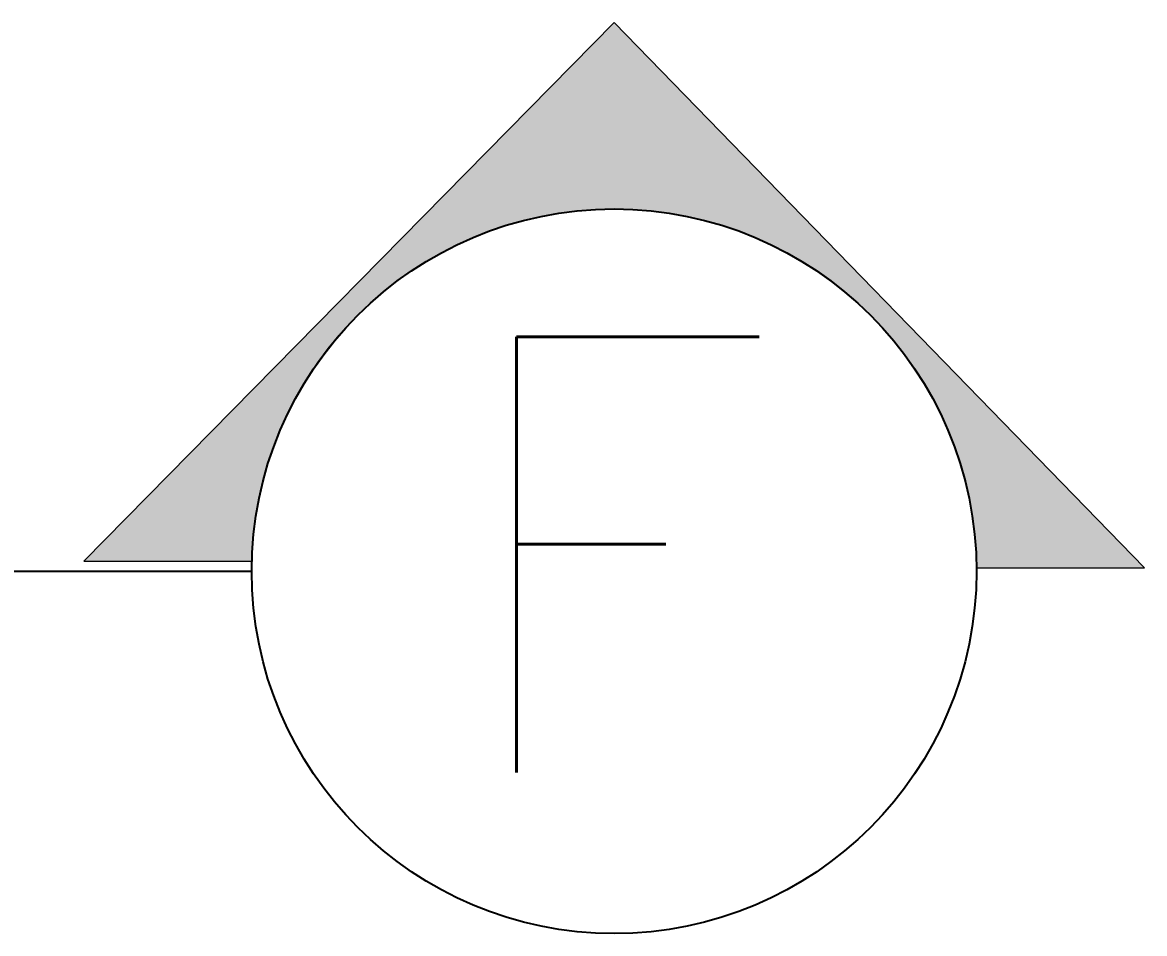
# Model space of a CAD drawing. Header units: millimetres. Extents: x 521 to 1055, y 261 to 520.
# Drawn here: x 714.949 to 716.336, y 286.033 to 287.159 of the extents above; entities that cross this region are included whole.
import ezdxf

# ---------------------------------------------------------------- set-up
doc = ezdxf.new("R2010")
doc.units = ezdxf.units.MM
doc.linetypes.add('DASHDOTX2', pattern=[2, 1, -0.5, 0, -0.5])
doc.layers.add('0.1', color=8, linetype='Continuous', lineweight=13)
doc.styles.get("Standard").update_dxf_attribs({"font": 'romans.shx'})

msp = doc.modelspace()

# ---------------------------------------------------------------- hatches: boundary and pattern name
at = {"layer": '0.1'}
h = msp.add_hatch(color=8, dxfattribs=at)
edge = h.paths.add_edge_path()
edge.add_line((716.3355096084091, 286.4844429149567), (715.6800179931124, 287.1587678754815))
edge.add_line((715.6800179931124, 287.1587678754815), (715.0246073526831, 286.4929587533981))
edge.add_line((715.0246073526831, 286.4929587533981), (715.2322682824545, 286.4929587533981))
edge.add_arc((715.6799784466086, 286.480283949991), 0.4478895418832097, 0.532038687966292, 178.3783731538729, ccw=False)
edge.add_line((716.127848678639, 286.4844429149567), (716.3355096084091, 286.4844429149567))

# ---------------------------------------------------------------- linework, layer by layer
at = {"layer": '0.1', "color": 8, "linetype": 'DASHDOTX2', "lineweight": -2}
msp.add_line((712.3333271739655, 286.4803428063481), (715.2321477610825, 286.4803428063481), dxfattribs=at)
at = {"layer": '0.1', "color": 8}
msp.add_lwpolyline([(716.3355096084091, 286.4844429149567), (715.6800179931124, 287.1587678754815), (715.0246073526831, 286.4929587533981), (715.2322682824545, 286.4929587533981, -0.9813801479665843), (716.127848678639, 286.4844429149567)], format="xyb", close=True, dxfattribs=at)
at = {"layer": '0.1', "color": 8, "lineweight": -2}
msp.add_circle((715.6799784466087, 286.4803428063481), 0.4478306855262695, dxfattribs=at)

# ---------------------------------------------------------------- texts
at = {"layer": '0.1', "color": 8}
msp.add_text('F', height=0.5387512708083244, dxfattribs=at).set_placement((715.4668351133035, 286.2315566586333))

doc.saveas('drawing.dxf')
